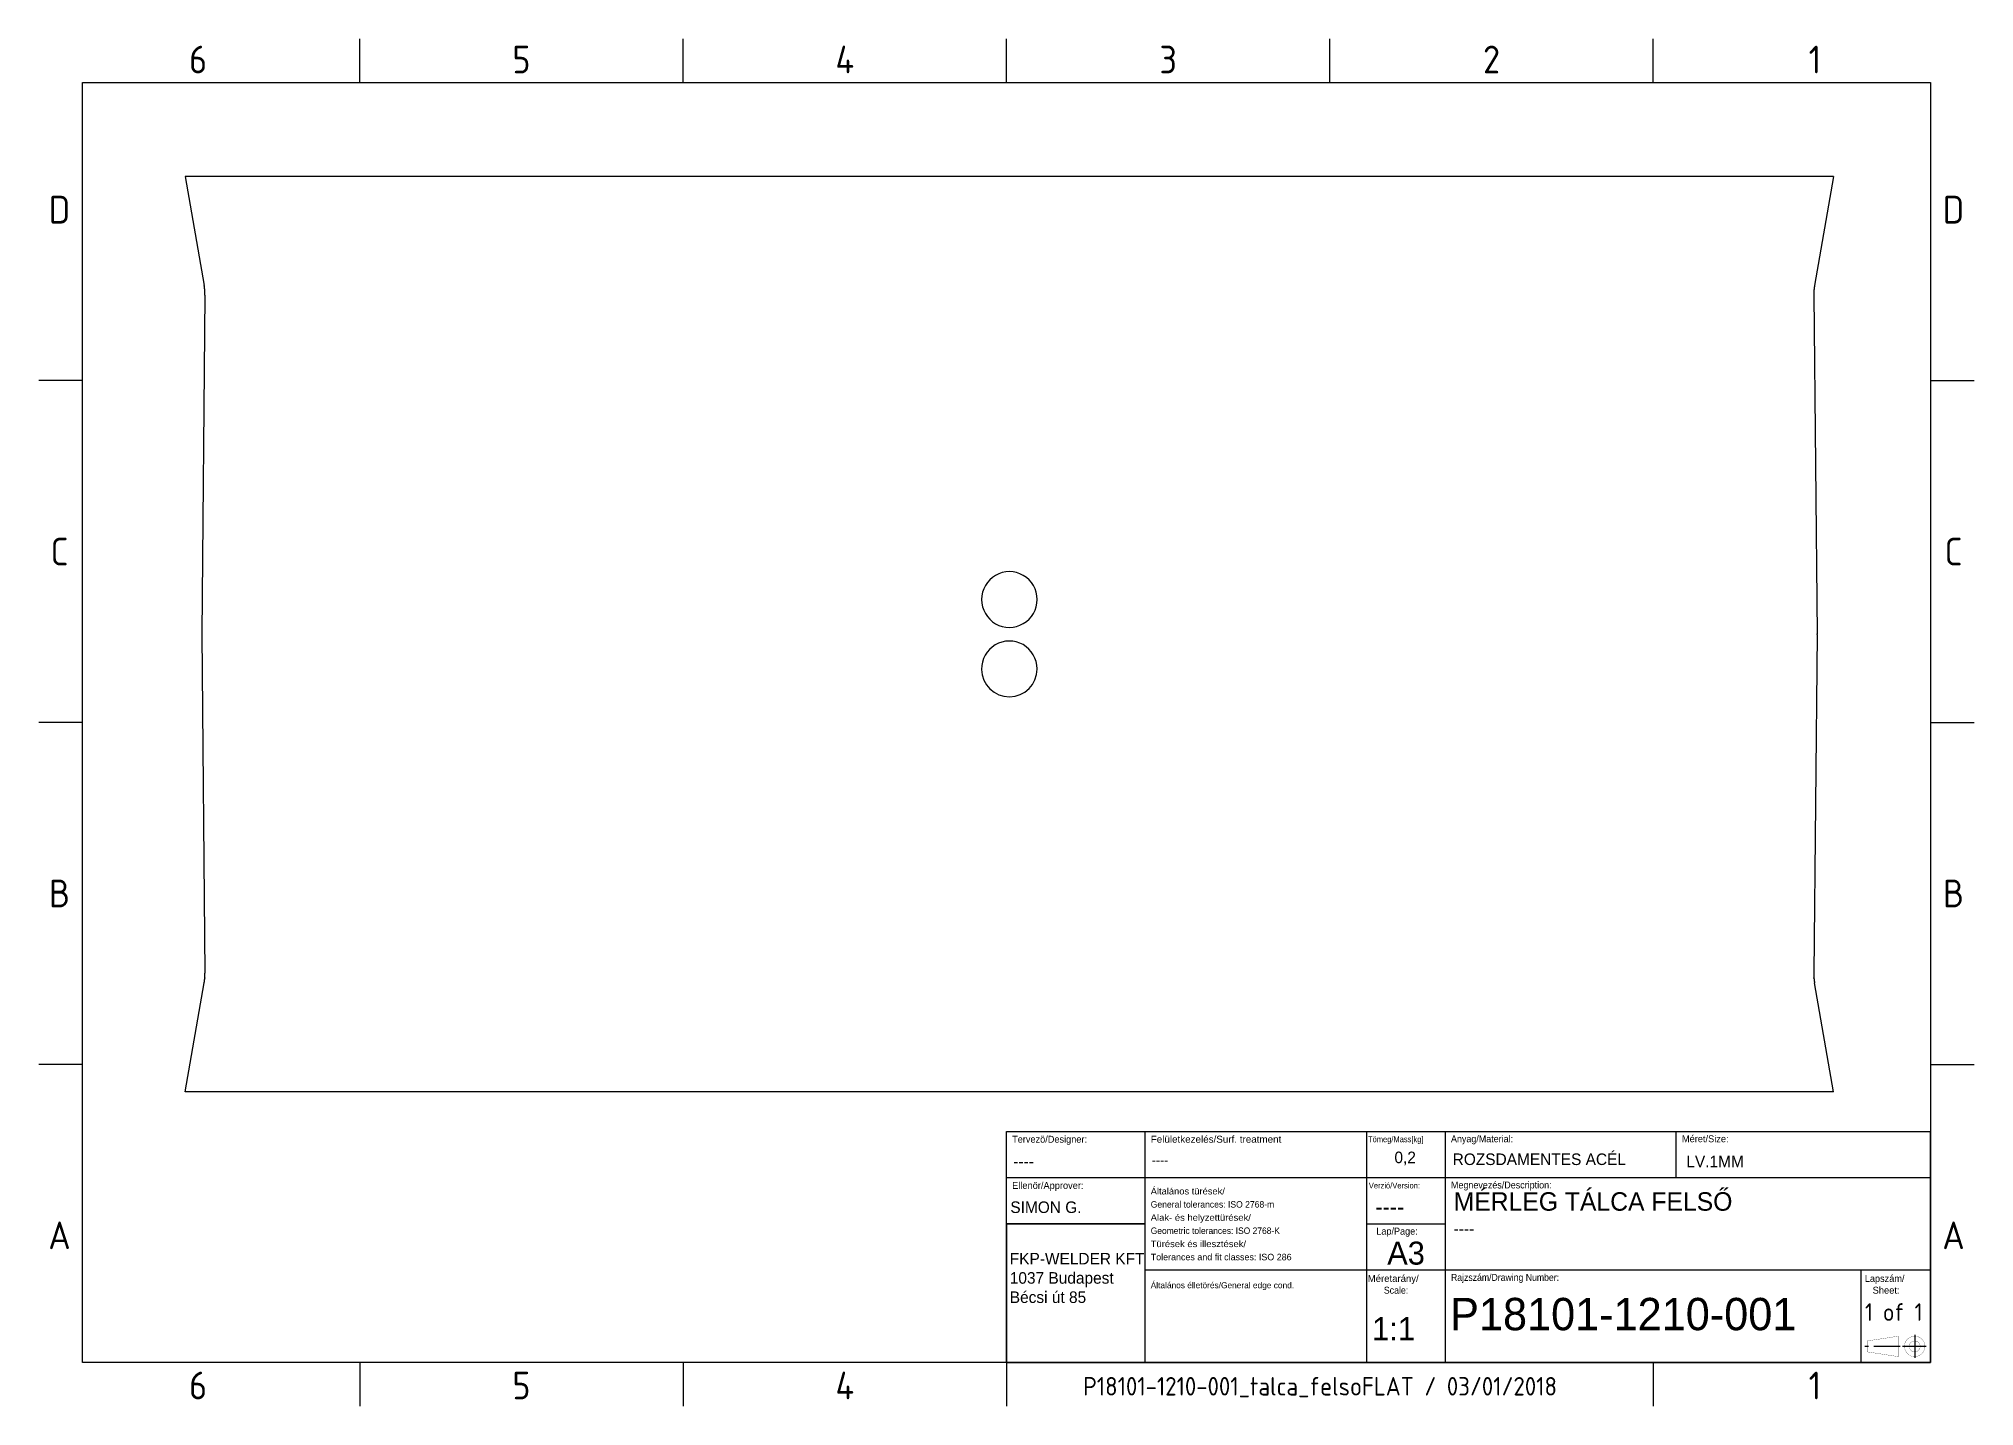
# Model space of a CAD drawing. Extents: x 0 to 420, y 0 to 296.
import ezdxf

# ---------------------------------------------------------------- set-up
doc = ezdxf.new("R2010")
doc.units = 0
doc.header["$LTSCALE"] = 12.7
doc.header["$MEASUREMENT"] = 0
doc.linetypes.add('CENTER', pattern=[0.72, 0.45, -0.09, 0.09, -0.09])
doc.layers.get('0').update_dxf_attribs({"linetype": 'CONTINUOUS'})
for name, color, linetype in [('ANNOTATION_TEXT', 7, 'CONTINUOUS'), ('BORDER_FRAME', 7, 'CONTINUOUS'), ('BORDER_ZONES', 7, 'CONTINUOUS'), ('TITLE_BLOCK', 7, 'CONTINUOUS'), ('VISIBLE', 7, 'CONTINUOUS')]:
    doc.layers.add(name, color=color, linetype=linetype)
doc.styles.add('ONSHAPE-STANDARD', font='ISOCP.SHX')
doc.styles.add('ONSHAPE-STANDARD-NOTESTYLE', font='ARIsoP1.shx', dxfattribs={"height": 2.5})

msp = doc.modelspace()

# ---------------------------------------------------------------- linework, layer by layer
at = {"color": 250, "linetype": 'CONTINUOUS'}
for p, q in [((210, 10), (210, 60)), ((210, 60), (410, 60)), ((240, 10), (240, 60)), ((288, 10), (288, 60)), ((305, 10), (305, 60)), ((355, 50), (355, 60)), ((410, 10), (410, 60)), ((210, 50), (410, 50)), ((210, 40), (240, 40)), ((240, 40), (210, 40)), ((210, 40), (210, 10)), ((240, 10), (240, 40)), ((288, 40), (305, 40)), ((240, 30), (410, 30)), ((395, 10), (395, 30)), ((210, 10), (410, 10)), ((210, 10), (240, 10))]:
    msp.add_line(p, q, dxfattribs=at)
at = {"color": 250, "linetype": 'CENTER'}
for p, q in [((403.44, 13.46), (395.84, 13.46)), ((409.1, 13.46), (403.97, 13.46)), ((406.6, 15.96), (406.6, 10.96))]:
    msp.add_line(p, q, dxfattribs=at)
at = {"color": 7, "linetype": 'CONTINUOUS', "const_width": 0.0488, "flags": 128}
for points in [[(403.08, 15.67), (396.31, 14.64)], [(396.31, 14.64), (396.31, 12.28)], [(403.08, 11.25), (403.08, 15.67)], [(396.31, 12.28), (403.08, 11.25)]]:
    msp.add_lwpolyline(points, dxfattribs=at)
at = {"color": 7, "linetype": 'CONTINUOUS', "const_width": 0.0488}
for points in [[(408.81, 13.46, 0.414214), (406.6, 15.67, 2.414214), (408.81, 13.46)], [(407.78, 13.46, 0.414214), (406.6, 14.64, 2.414214), (407.78, 13.46)]]:
    msp.add_lwpolyline(points, format="xyb", close=True, dxfattribs=at)
at = {"layer": 'BORDER_FRAME'}
for p, q in [((10, 10), (10, 287)), ((10, 287), (410, 287)), ((410, 287), (410, 10)), ((410, 10), (10, 10))]:
    msp.add_line(p, q, dxfattribs=at)
at = {"layer": 'BORDER_ZONES'}
for p, q in [((70, 287), (70, 296.5)), ((140, 287), (140, 296.5)), ((210, 287), (210, 296.5)), ((280, 287), (280, 296.5)), ((350, 287), (350, 296.5)), ((10, 222.5), (0.5, 222.5)), ((410, 222.5), (419.5, 222.5)), ((10, 148.5), (0.5, 148.5)), ((410, 148.5), (419.5, 148.5)), ((10, 74.5), (0.5, 74.5)), ((410, 74.5), (419.5, 74.5)), ((70, 10), (70, 0.5)), ((140, 10), (140, 0.5)), ((210, 10), (210, 0.5)), ((350, 10), (350, 0.5))]:
    msp.add_line(p, q, dxfattribs=at)
at = {"layer": 'VISIBLE'}
for p, q in [((389.03, 266.68), (32.22, 266.68)), ((32.22, 266.68), (36.32, 243.07)), ((389.03, 266.68), (384.93, 243.07)), ((36.46, 240.97), (35.79, 167.68)), ((384.78, 240.97), (385.46, 167.68)), ((204.62, 175.14), (204.62, 175.09)), ((35.79, 167.68), (35.79, 167.53)), ((385.46, 167.53), (385.46, 167.68)), ((35.79, 167.53), (36.46, 94.25)), ((385.46, 167.53), (384.78, 94.25)), ((216.62, 160.07), (216.62, 160.13)), ((32.22, 68.54), (36.32, 92.15)), ((389.03, 68.54), (384.93, 92.15)), ((389.03, 68.54), (32.22, 68.54))]:
    msp.add_line(p, q, dxfattribs=at)
for centre, major_axis, start_param, end_param in [((210.62, 175.14), (0, 6.01), 4.708028, 7.853982), ((210.62, 175.09), (0, 6.01), 1.570796, 4.71675), ((210.62, 160.13), (0, -6.01), 1.570796, 4.732796), ((210.62, 160.07), (0, -6.01), 4.724075, 7.853982)]:
    msp.add_ellipse(centre, major_axis=major_axis, ratio=0.99863, start_param=start_param, end_param=end_param, dxfattribs=at)
for points, knots in [([(36.46, 240.97), (36.5, 241.49), (36.46, 242.02), (36.46, 242.02), (36.46, 242.03), (36.42, 242.49), (36.32, 243.07)], [0, 0, 0, 0.5, 0.5, 0.505249, 0.505249, 1, 1, 1]), ([(384.93, 243.07), (384.82, 242.49), (384.78, 242.02), (384.78, 242.02), (384.78, 242.02), (384.75, 241.49), (384.78, 240.97)], [0, 0, 0, 0.496885, 0.496885, 0.5, 0.5, 1, 1, 1]), ([(36.32, 92.15), (36.42, 92.73), (36.46, 93.2), (36.46, 93.2), (36.46, 93.2), (36.5, 93.73), (36.46, 94.25)], [0, 0, 0, 0.496885, 0.496885, 0.5, 0.5, 1, 1, 1]), ([(384.78, 94.25), (384.75, 93.73), (384.78, 93.2), (384.78, 93.2), (384.79, 93.19), (384.82, 92.73), (384.93, 92.15)], [0, 0, 0, 0.5, 0.5, 0.505249, 0.505249, 1, 1, 1])]:
    msp.add_open_spline(points, degree=2, knots=knots, dxfattribs=at)

# ---------------------------------------------------------------- texts
at = {"color": 7, "linetype": 'CONTINUOUS', "style": 'ONSHAPE-STANDARD-NOTESTYLE', "oblique": 0}
for s, height, width, p in [('Tervezö/Designer:', 1.5, 0.989, (211.22, 57.55)), ('Felületkezelés/Surf. treatment', 1.5, 1.061, (241.22, 57.55)), ('Tömeg/Mass[kg]', 1.3, 0.934, (288.26, 57.65)), ('Anyag/Material:', 1.5, 0.964, (306.22, 57.65)), ('Méret/Size:', 1.5, 0.995, (356.22, 57.65)), ('Ellenör/Approver: ', 1.5, 0.997, (211.22, 47.55)), ('Általános türések/', 1.4, 1.079, (241.22, 46.35)), ('Verzió/Version:', 1.25, 0.978, (288.43, 47.65)), ('Megnevezés/Description:', 1.5, 0.967, (306.22, 47.65)), ('Alak- és helyzettürések/', 1.4, 1.091, (241.22, 40.65)), ('General tolerances: ISO 2768-m', 1.4, 0.992, (241.22, 43.5)), ('Geometric tolerances: ISO 2768-K', 1.4, 0.977, (241.22, 37.8)), ('Lap/Page:', 1.5, 0.981, (290.05, 37.65)), ('Türések és illesztések/', 1.4, 1.09, (241.22, 34.95)), ('Tolerances and fit classes: ISO 286', 1.4, 1.032, (241.22, 32.1)), ('Általános élletörés/General edge cond.', 1.3, 1.036, (241.22, 26.05)), ('Méretarány/', 1.5, 1.031, (288.2, 27.42)), ('Scale:', 1.5, 0.95, (291.68, 24.87)), ('Rajzszám/Drawing Number:', 1.5, 0.937, (306.22, 27.65)), ('Lapszám/', 1.5, 0.989, (395.79, 27.42)), ('Sheet:', 1.5, 1.008, (397.48, 24.87))]:
    msp.add_text(s, height=height, dxfattribs=dict(at, width=width)).set_placement(p)
at = {"style": 'ONSHAPE-STANDARD-NOTESTYLE'}
msp.add_text('A3', height=4.98, dxfattribs=at).set_placement((292.42, 31.16))
at = {"layer": 'ANNOTATION_TEXT', "style": 'ONSHAPE-STANDARD-NOTESTYLE'}
for s, insert, char_height, width, attachment_point in [('\\fARIsoP1.shx|b0|i0|c0|p0;0,2}', (293.98, 55.62), 2.5, 7.0156, 1), ('\\fARIsoP1.shx|b0|i0|c0|p0;ROZSDAMENTES ACÉL}', (306.58, 53.95), 2.5, 47.1102, 4), ('\\fARIsoP1.shx|b0|i0|c0|p0;LV.1MM}', (357.17, 53.49), 2.5, 51.6397, 4), ('\\fARIsoP1.shx|b0|i0|c0|p0;----}', (211.48, 53.52), 2.5, 27.4449, 4), ('\\fARIsoP1.shx|b0|i0|c0|p0;\\H2;----}', (241.46, 53.76), 2, 43.2559, 4), ('\\fARIsoP1.shx|b0|i0|c0|p0;\\H4;MÉRLEG TÁLCA FELSŐ{\\H0.625x;\\P----}}', (306.8, 46.83), 4, 102.6654, 1), ('\\fARIsoP1.shx|b0|i0|c0|p0;SIMON G.}', (210.83, 43.57), 2.5, 28.3152, 4), ('\\fARIsoP1.shx|b0|i0|c0|p0;\\H3.5;----}', (289.85, 43.67), 3.5, 13.4734, 4), ('\\fARIsoP1.shx|b0|i0|c0|p0;FKP-WELDER KFT\\P1037 Budapest\\PBécsi út 85}', (210.71, 33.7), 2.5, 29.394, 1), ('\\fARIsoP1.shx|b0|i0|c0|p0;\\H7;P18101-1210-001}', (306.03, 20.41), 7, 88.611, 4), ('\\fARIsoP1.shx|b0|i0|c0|p0;\\H5;1:1}', (289.14, 17.29), 5, 14.2126, 4)]:
    msp.add_mtext(s, dxfattribs=dict(at, insert=insert, char_height=char_height, width=width, attachment_point=attachment_point))
at = {"layer": 'BORDER_ZONES', "char_height": 6, "attachment_point": 5, "style": 'ONSHAPE-STANDARD'}
for s, insert in [('6', (35, 292)), ('5', (105, 292)), ('4', (175, 292)), ('3', (245, 292)), ('2', (315, 292)), ('1', (385, 292)), ('D', (5, 259.5)), ('D', (415, 259.5)), ('C', (5, 185.5)), ('C', (415, 185.5)), ('B', (5, 111.5)), ('B', (415, 111.5)), ('A', (5, 37.5)), ('A', (415, 37.5)), ('6', (35, 5)), ('5', (105, 5)), ('4', (175, 5)), ('1', (385, 5))]:
    msp.add_mtext(s, dxfattribs=dict(at, insert=insert))
at = {"layer": 'TITLE_BLOCK', "color": 7, "attachment_point": 8, "style": 'ONSHAPE-STANDARD'}
for s, insert, char_height, width in [('1 of 1}', (402.06, 18.99), 3.81, 41.91), ('{P18101-1210-001_talca_felsoFLAT / 03/01/2018}', (277.88, 2.45), 4, 130.175)]:
    msp.add_mtext(s, dxfattribs=dict(at, insert=insert, char_height=char_height, width=width))

doc.saveas('drawing.dxf')
